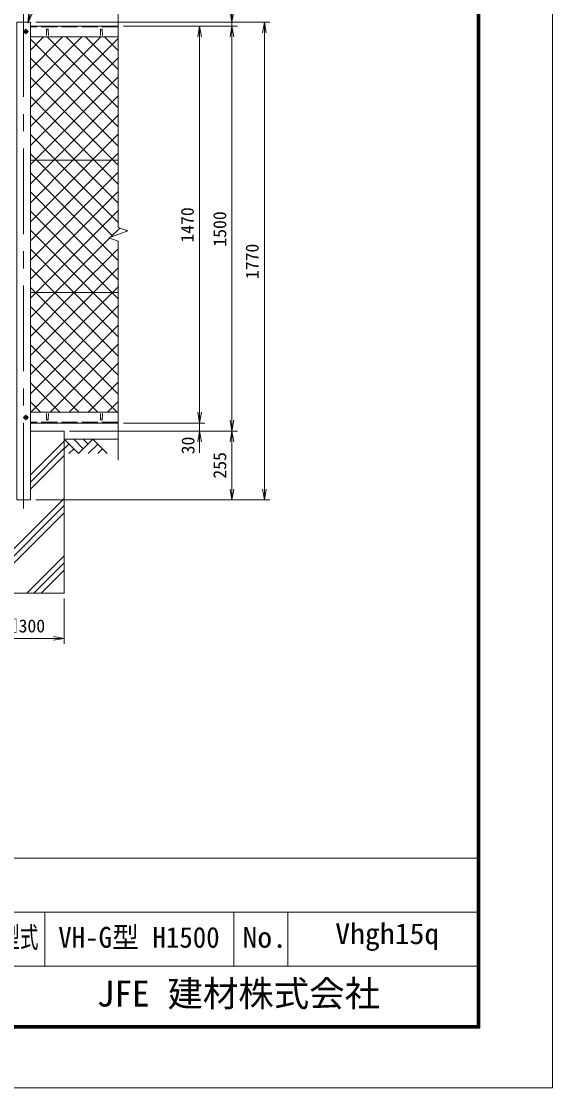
# Model space of a CAD drawing. Units: millimetres at full size. Extents: x -4200 to 4200, y -2970 to 2970.
# Drawn here: x 2234 to 4200, y -2970 to 979 of the extents above; entities that cross this region are included whole.
import ezdxf
from ezdxf.enums import TextEntityAlignment as Align

# ---------------------------------------------------------------- set-up
doc = ezdxf.new("R2010")
doc.units = ezdxf.units.MM
doc.header["$LTSCALE"] = 10
doc.linetypes.add('DASHED', pattern=[7.5, 6, -1.5])
doc.linetypes.add('USER1', pattern=[50.8, 31.75, -6.35, 6.35, -6.35])
doc.layers.add('0-0_D-TTL-TXT', color=7, linetype='Continuous')
for name, color, linetype, lineweight in [('0-1_D-STR3', 3, 'Continuous', 13), ('0-2_D-BMK', 2, 'USER1', 13), ('0-3_D-STR1', 1, 'Continuous', 18), ('0-4_D-STR4', 7, 'Continuous', 18), ('0-5_D-BGD', 7, 'Continuous', 18), ('0-6_D-STR-DIM', 7, 'Continuous', 13), ('0-7_0', 7, 'Continuous', 18), ('0-8_D-DCR-HCH', 7, 'Continuous', 13), ('0-9_D-STR-TXT', 7, 'Continuous', 13), ('0-A_D-STR2', 7, 'Continuous', 13), ('0-B_D-TTL', 7, 'Continuous', 18)]:
    doc.layers.add(name, color=color, linetype=linetype, lineweight=lineweight)
doc.styles.add('ＭＳ ゴシック', font='')
doc.styles.get('ＭＳ ゴシック').set_extended_font_data('MS Gothic')

# ---------------------------------------------------------------- blocks, each defined once
blk = doc.blocks.new('_Open')
at = {"layer": '0-7_0'}
blk.add_line((-10, 1.667), (0, 0), dxfattribs=at)
blk.add_lwpolyline([(-10, -1.667), (0, 0), (-10, 0)], dxfattribs=at)

msp = doc.modelspace()

# ---------------------------------------------------------------- linework, layer by layer
at = {"layer": '0-1_D-STR3'}
for p, q in [((2591.99, 464.62), (2266.99, 464.62)), ((2591.99, -25.38), (2266.99, -25.38))]:
    msp.add_line(p, q, dxfattribs=at)
for points in [[(2256.49, 945.12), (2249.99, 948.87), (2243.49, 945.12), (2243.49, 937.61), (2249.99, 933.86), (2256.49, 937.61)], [(2256.49, -484.88), (2249.99, -481.13), (2243.49, -484.88), (2243.49, -492.39), (2249.99, -496.14), (2256.49, -492.39)]]:
    msp.add_lwpolyline(points, close=True, dxfattribs=at)
for centre in [(2249.99, 941.37), (2249.99, -488.63)]:
    msp.add_circle(centre, 6.25, dxfattribs=at)
at = {"layer": '0-2_D-BMK'}
for p, q in [((2241.99, 1016.37), (2241.99, -833.63)), ((2249.99, 951.37), (2249.99, 931.37)), ((2259.99, 941.37), (2239.99, 941.37)), ((2259.99, -488.63), (2239.99, -488.63)), ((2249.99, -478.63), (2249.99, -498.63))]:
    msp.add_line(p, q, dxfattribs=at)
at = {"layer": '0-3_D-STR1'}
for p, q in [((2591.99, 961.37), (2266.99, 961.37)), ((2326.99, 948.24), (2326.24, 926.74)), ((2332.99, 948.24), (2333.74, 926.74)), ((2526.99, 948.24), (2526.24, 926.74)), ((2532.99, 948.24), (2533.74, 926.74)), ((2266.99, 921.37), (2591.99, 921.37)), ((2266.99, -468.63), (2591.99, -468.63)), ((2591.99, -508.63), (2266.99, -508.63)), ((2326.99, -495.5), (2326.24, -474)), ((2332.99, -495.5), (2333.74, -474)), ((2526.99, -495.5), (2526.24, -474)), ((2532.99, -495.5), (2533.74, -474))]:
    msp.add_line(p, q, dxfattribs=at)
at = {"layer": '0-3_D-STR1', "linetype": 'DASHED'}
for p, q in [((2591.99, 958.37), (2266.99, 958.37)), ((2591.99, -505.63), (2266.99, -505.63))]:
    msp.add_line(p, q, dxfattribs=at)
at = {"layer": '0-3_D-STR1'}
msp.add_lwpolyline([(2266.99, -793.63), (2216.99, -793.63), (2216.99, 976.37), (2266.99, 976.37)], close=True, dxfattribs=at)
for centre, start, end in [((2329.99, 946.99), 22.61986, 157.38014), ((2529.99, 946.99), 22.61986, 157.38014), ((2329.99, -494.25), 202.61986, 337.38014), ((2529.99, -494.25), 202.61986, 337.38014)]:
    msp.add_arc(centre, 3.25, start, end, dxfattribs=at)
at = {"layer": '0-4_D-STR4'}
for p, q in [((2266.99, -538.63), (2391.99, -538.63)), ((2391.99, -538.63), (2391.99, -1138.63)), ((2091.99, -1138.63), (2391.99, -1138.63))]:
    msp.add_line(p, q, dxfattribs=at)
at = {"layer": '0-5_D-BGD'}
msp.add_line((2391.99, -568.63), (2591.99, -568.63), dxfattribs=at)
at = {"layer": '0-6_D-STR-DIM'}
for p, q in [((2591.99, 1025.82), (2591.99, 215.59)), ((2286.99, 976.37), (3033.04, 976.37)), ((2286.99, 976.37), (3153.04, 976.37)), ((2611.99, 961.37), (2913.04, 961.37)), ((2611.99, 961.37), (3033.04, 961.37)), ((2611.99, 961.37), (3033.04, 961.37)), ((2893.04, 961.37), (2893.04, -508.63)), ((3013.04, 961.37), (3013.04, 976.37)), ((3013.04, 961.37), (3013.04, -538.63)), ((3133.04, -793.63), (3133.04, 976.37)), ((3013.04, 921.37), (3013.04, 881.37)), ((2556.75, 177.12), (2627.23, 202.77)), ((2627.23, 202.77), (2591.99, 215.59)), ((2591.99, 164.29), (2556.75, 177.12)), ((2591.99, 164.29), (2591.99, -645.94)), ((2893.04, -468.63), (2893.04, -428.63)), ((2611.99, -508.63), (2913.04, -508.63)), ((2611.99, -508.63), (2913.04, -508.63)), ((2893.04, -508.63), (2893.04, -538.63)), ((2411.99, -538.63), (3033.04, -538.63)), ((2411.99, -538.63), (2913.04, -538.63)), ((2411.99, -538.63), (3033.04, -538.63)), ((3013.04, -538.63), (3013.04, -793.63)), ((2893.04, -578.63), (2893.04, -618.63)), ((2286.99, -793.63), (3033.04, -793.63)), ((2286.99, -793.63), (3153.04, -793.63)), ((2391.99, -1158.63), (2391.99, -1326.33)), ((2091.99, -1306.33), (2391.99, -1306.33))]:
    msp.add_line(p, q, dxfattribs=at)
at = {"layer": '0-8_D-DCR-HCH'}
for p, q in [((2266.99, -541.58), (2269.94, -538.63)), ((2266.99, -700.68), (2391.99, -575.68)), ((2445.2, -621.84), (2391.99, -568.63)), ((2409.73, -586.37), (2391.99, -604.03)), ((2462.94, -604.11), (2427.47, -568.63)), ((2498.42, -568.63), (2445.2, -621.84)), ((2480.77, -586.46), (2462.94, -568.63)), ((2516.15, -586.37), (2480.52, -621.84)), ((2498.42, -568.63), (2551.63, -621.84)), ((2266.99, -727.19), (2391.99, -602.19)), ((2266.99, -753.71), (2391.99, -628.71)), ((2427.47, -604.11), (2409.65, -621.84)), ((2533.89, -604.11), (2516.07, -621.84)), ((2091.99, -1087.81), (2391.99, -787.81)), ((2091.99, -1114.33), (2391.99, -814.33)), ((2094.2, -1138.63), (2391.99, -840.84)), ((2253.3, -1138.63), (2391.99, -999.94)), ((2279.82, -1138.63), (2391.99, -1026.46)), ((2306.33, -1138.63), (2391.99, -1052.97))]:
    msp.add_line(p, q, dxfattribs=at)
at = {"layer": '0-9_D-STR-TXT'}
msp.add_lwpolyline([(2766.63, 1108.02), (2295.66, 1108.02), (2257.57, 973.75)], dxfattribs=at)
at = {"layer": '0-A_D-STR2'}
for p, q in [((2266.99, 872.63), (2315.72, 921.37)), ((2266.99, 801.92), (2386.43, 921.37)), ((2266.99, 731.21), (2457.15, 921.37)), ((2266.99, 660.5), (2527.86, 921.37)), ((2266.99, 589.79), (2591.99, 914.79)), ((2591.99, 587.8), (2266.99, 912.8)), ((2591.99, 658.51), (2329.14, 921.37)), ((2591.99, 729.22), (2399.85, 921.37)), ((2591.99, 799.93), (2470.56, 921.37)), ((2591.99, 870.65), (2541.27, 921.37)), ((2266.99, 519.08), (2591.99, 844.08)), ((2591.99, 517.09), (2266.99, 842.09)), ((2573.75, 464.62), (2266.99, 771.38)), ((2283.24, 464.62), (2591.99, 773.37)), ((2503.04, 464.62), (2266.99, 700.67)), ((2353.95, 464.62), (2591.99, 702.66)), ((2424.66, 464.62), (2591.99, 631.95)), ((2432.33, 464.62), (2266.99, 629.96)), ((2495.37, 464.62), (2591.99, 561.24)), ((2566.08, 464.62), (2591.99, 490.53)), ((2266.99, 448.37), (2283.24, 464.62)), ((2266.99, 377.66), (2353.95, 464.62)), ((2266.99, 306.95), (2424.66, 464.62)), ((2266.99, 236.24), (2495.37, 464.62)), ((2266.99, 165.53), (2566.08, 464.62)), ((2591.99, 304.96), (2432.33, 464.62)), ((2591.99, 375.67), (2503.04, 464.62)), ((2591.99, 446.38), (2573.75, 464.62)), ((2266.99, 94.82), (2591.99, 419.82)), ((2591.99, 92.83), (2266.99, 417.83)), ((2266.99, 24.11), (2591.99, 349.11)), ((2591.99, 22.12), (2266.99, 347.12)), ((2568.78, -25.38), (2266.99, 276.41)), ((2498.07, -25.38), (2266.99, 205.7)), ((2564.09, 179.79), (2597.79, 213.48)), ((2624.48, 201.76), (2621.32, 204.92)), ((2591.99, 163.54), (2590.81, 164.72)), ((2427.36, -25.38), (2266.99, 134.98)), ((2429.63, -25.38), (2591.99, 136.97)), ((2356.65, -25.38), (2266.99, 64.27)), ((2500.34, -25.38), (2591.99, 66.26)), ((2285.94, -25.38), (2266.99, -6.44)), ((2266.99, -188.03), (2429.63, -25.38)), ((2266.99, -258.74), (2500.34, -25.38)), ((2266.99, -329.45), (2571.06, -25.38)), ((2591.99, -331.44), (2285.94, -25.38)), ((2591.99, -260.73), (2356.65, -25.38)), ((2591.99, -190.02), (2427.36, -25.38)), ((2591.99, -119.3), (2498.07, -25.38)), ((2591.99, -48.59), (2568.78, -25.38)), ((2571.06, -25.38), (2591.99, -4.45)), ((2266.99, -400.16), (2591.99, -75.16)), ((2591.99, -402.15), (2266.99, -77.15)), ((2587.77, -468.63), (2266.99, -147.86)), ((2269.23, -468.63), (2591.99, -145.87)), ((2517.06, -468.63), (2266.99, -218.57)), ((2339.94, -468.63), (2591.99, -216.58)), ((2446.34, -468.63), (2266.99, -289.28)), ((2410.65, -468.63), (2591.99, -287.29)), ((2375.63, -468.63), (2266.99, -359.99)), ((2481.36, -468.63), (2591.99, -358)), ((2304.92, -468.63), (2266.99, -430.7)), ((2552.07, -468.63), (2591.99, -428.71))]:
    msp.add_line(p, q, dxfattribs=at)
for points in [[(2591.99, 234.25), (2361.62, 464.62), (2266.99, 559.25)], [(2572.63, 182.9), (2290.91, 464.62), (2266.99, 488.54)], [(2266.99, -46.6), (2288.21, -25.38), (2591.99, 278.4)], [(2266.99, -117.31), (2358.92, -25.38), (2560.18, 175.87)]]:
    msp.add_lwpolyline(points, dxfattribs=at)
at = {"layer": '0-B_D-TTL'}
for p, q in [((2120, -2120), (3920, -2120)), ((2120, -2320), (3920, -2320)), ((2320, -2320), (2320, -2520)), ((3020, -2320), (3020, -2520)), ((3220, -2320), (3220, -2520)), ((2120, -2520), (3920, -2520))]:
    msp.add_line(p, q, dxfattribs=at)
at = {"layer": '0-B_D-TTL', "color": 2}
msp.add_lwpolyline([(-4200, 2970), (4200, 2970), (4200, -2970), (-4200, -2970)], close=True, dxfattribs=at)
at = {"layer": '0-B_D-TTL'}
for points in [[(-3930, 2750), (3930, 2750), (3930, -2750), (-3930, -2750)], [(-3927.5, 2747.5), (3927.5, 2747.5), (3927.5, -2747.5), (-3927.5, -2747.5)], [(-3925, 2745), (3925, 2745), (3925, -2745), (-3925, -2745)], [(-3922.5, 2742.5), (3922.5, 2742.5), (3922.5, -2742.5), (-3922.5, -2742.5)], [(-3920, 2740), (3920, 2740), (3920, -2740), (-3920, -2740)]]:
    msp.add_lwpolyline(points, close=True, dxfattribs=at)

# ---------------------------------------------------------------- block references
at = {"layer": '0-6_D-STR-DIM', "xscale": 4, "yscale": 4}
for p, rotation in [((3013.04, 976.37), 270), ((2893.04, 961.37), 90), ((3013.04, 961.37), 90), ((3013.04, 961.37), 90), ((3133.04, 976.37), 90), ((2893.04, -508.63), 270), ((2893.04, -508.63), 270), ((3013.04, -538.63), 270), ((2893.04, -538.63), 90), ((3013.04, -538.63), 90), ((3013.04, -793.63), 270), ((3133.04, -793.63), 270)]:
    msp.add_blockref('_Open', p, dxfattribs=dict(at, rotation=rotation))
msp.add_blockref('_Open', (2391.99, -1306.33), dxfattribs=at)
at = {"layer": '0-9_D-STR-TXT', "xscale": 4, "yscale": 4, "rotation": 254.16392}
msp.add_blockref('_Open', (2257.03, 971.82), dxfattribs=at)

# ---------------------------------------------------------------- texts
at = {"layer": '0-0_D-TTL-TXT', "style": 'ＭＳ ゴシック'}
for s, width, p in [('型式', 0.65, (2160.27, -2474.8)), ('VH-G型 H1500', 0.95, (2370.27, -2474.8)), ('Vhgh15q', 1.05, (3395.33, -2461.47)), ('No.', 1.05, (3052, -2474.8))]:
    msp.add_text(s, height=76.98, dxfattribs=dict(at, width=width)).set_placement(p, align=Align.BOTTOM_LEFT)
msp.add_text('JFE 建材株式会社', height=96.19, dxfattribs=at).set_placement((2512.38, -2698.5), align=Align.BOTTOM_LEFT)
at = {"layer": '0-6_D-STR-DIM', "style": 'ＭＳ ゴシック'}
for s, p in [('1470', (2886.29, 159.45)), ('1500', (3006.29, 144.45)), ('1770', (3126.29, 24.45)), ('30', (2888.69, -624.53)), ('255', (3006.29, -714.5))]:
    msp.add_text(s, height=48.09, rotation=90, dxfattribs=at).set_placement(p, align=Align.BOTTOM_LEFT)
msp.add_text('□300', height=48.09, dxfattribs=at).set_placement((2157.8, -1298.56), align=Align.BOTTOM_LEFT)

doc.saveas('drawing.dxf')
